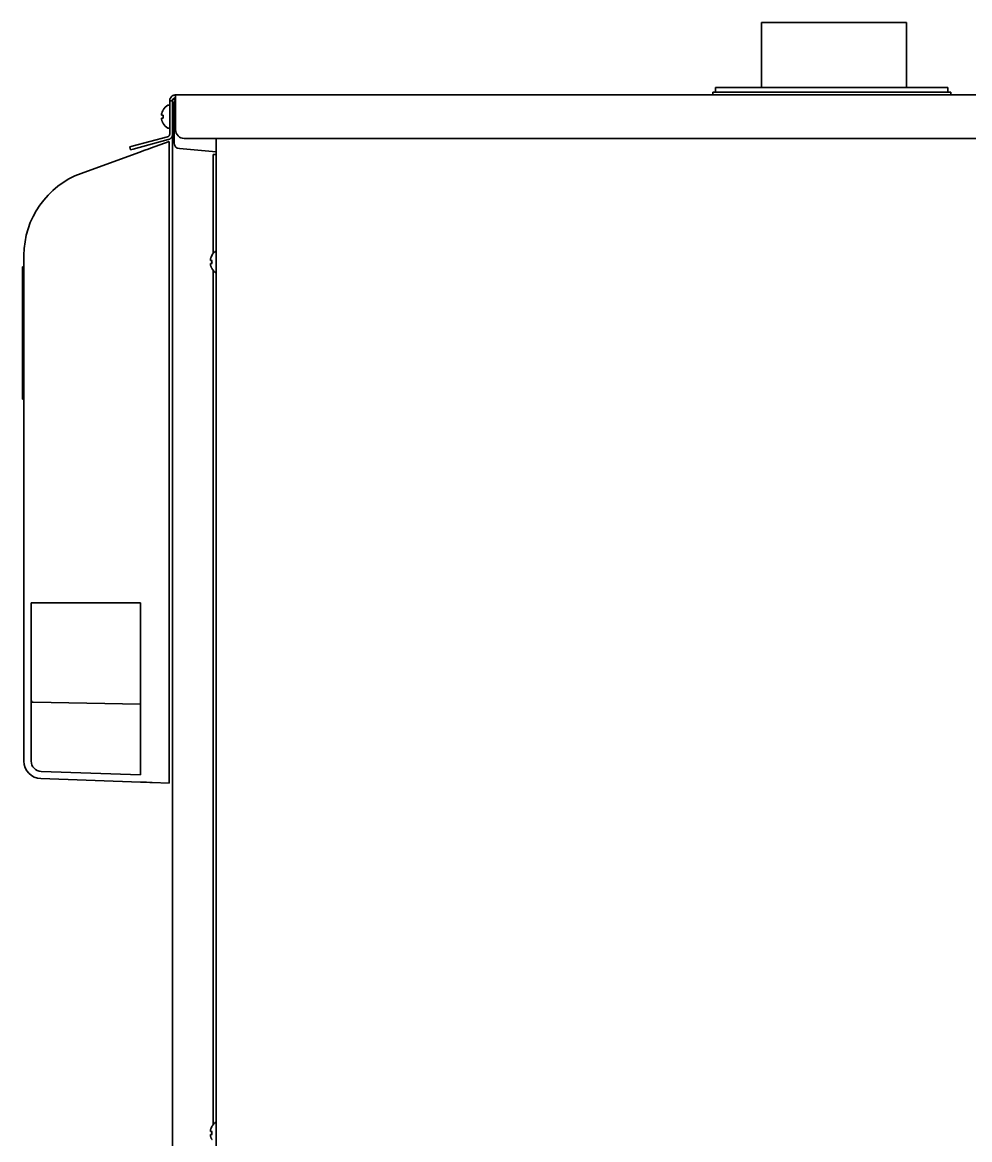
# Model space of a CAD drawing. Extents: x 5997 to 10491, y -672 to 3220.
# Drawn here: x 9464.7 to 9791, y 1560.5 to 1945.3 of the extents above; entities that cross this region are included whole.
import ezdxf

# ---------------------------------------------------------------- set-up
doc = ezdxf.new("R2010")
doc.units = 0
doc.header["$LTSCALE"] = 5
doc.layers.add('1', color=7, linetype='CONTINUOUS', true_color=0xffffff)

msp = doc.modelspace()

# ---------------------------------------------------------------- linework, layer by layer
at = {"layer": '1', "color": 7, "linetype": 'Continuous', "lineweight": 35}
for p, q in [((9719.27, 1945.33), (9763.87, 1945.33)), ((9719.27, 1945.33), (9719.27, 1922.82)), ((9719.27, 1945.33), (9769.27, 1945.33)), ((9719.27, 1945.33), (9719.27, 1922.82)), ((9769.27, 1922.82), (9769.27, 1945.33)), ((9517.47, 1920.33), (9517.47, 1918.22)), ((9517.47, 1920.33), (10353.47, 1920.33)), ((9743.47, 1921.33), (9702.47, 1921.33)), ((9702.47, 1921.33), (9702.47, 1920.33)), ((9743.47, 1921.33), (9702.47, 1921.33)), ((9702.47, 1921.33), (9702.47, 1920.33)), ((9703.47, 1922.83), (9743.47, 1922.83)), ((9703.47, 1922.83), (9703.47, 1921.33)), ((9703.47, 1922.83), (9743.47, 1922.83)), ((9703.47, 1922.83), (9703.47, 1921.33)), ((9743.47, 1922.83), (9744.66, 1922.83)), ((9743.47, 1922.83), (9783.47, 1922.83)), ((9784.47, 1921.33), (9743.47, 1921.33)), ((9783.47, 1921.33), (9783.47, 1922.83)), ((9784.47, 1920.33), (9784.47, 1921.33)), ((9515.27, 1916.83), (9515.07, 1916.83)), ((9515.47, 1906.86), (9515.47, 1918.33)), ((9515.47, 1918.33), (9516.47, 1918.33)), ((9516.47, 1918.83), (9517.47, 1918.83)), ((9516.47, 1395.13), (9516.47, 1918.83)), ((9516.97, 1917.29), (9516.97, 1908.57)), ((9517.47, 1918.22), (9517.47, 1908.32)), ((9513.19, 1915.13), (9513.23, 1915.13)), ((9513.23, 1910.53), (9513.19, 1910.53)), ((9515.07, 1908.83), (9515.27, 1908.83)), ((9514.73, 1905.89), (9502.57, 1902.64)), ((9514.99, 1904.93), (9502.83, 1901.67)), ((9516.97, 1908.57), (9516.97, 1903.83)), ((9520.47, 1905.33), (10350.67, 1905.33)), ((9531.47, 1902.97), (9531.47, 1905.33)), ((9501.73, 1902.41), (9502.57, 1902.64)), ((9501.98, 1901.44), (9501.73, 1902.41)), ((9502.83, 1901.67), (9501.98, 1901.44)), ((9504.82, 1900.52), (9506.9, 1901.28)), ((9506.9, 1901.28), (9507.99, 1901.68)), ((9507.99, 1901.68), (9508.83, 1901.98)), ((9508.83, 1901.98), (9515.27, 1904.33)), ((9515.27, 1904.33), (9515.27, 1902.22)), ((9515.27, 1902.22), (9515.27, 1685.32)), ((9518.8, 1901.83), (9531.47, 1900.73)), ((9531.47, 1373.93), (9531.47, 1902.96)), ((9485.01, 1893.31), (9504.82, 1900.52)), ((9530.47, 1897.83), (9530.47, 1899.83)), ((9530.47, 1899.83), (9531.47, 1899.83)), ((9530.47, 1897.83), (9530.47, 1865.77)), ((9465.27, 1690.87), (9465.27, 1865.12)), ((9529.99, 1865.13), (9530.03, 1865.13)), ((9465.27, 1861.11), (9464.71, 1861.11)), ((9530.03, 1860.53), (9529.99, 1860.53)), ((9530.47, 1859.87), (9530.47, 1565.79)), ((9464.77, 1846.27), (9464.71, 1846.27)), ((9464.71, 1830.38), (9464.77, 1830.38)), ((9464.71, 1815.54), (9465.27, 1815.54)), ((9467.77, 1745.39), (9505.44, 1745.39)), ((9467.77, 1690.87), (9467.77, 1745.39)), ((9505.44, 1745.39), (9505.44, 1686.17)), ((9468.47, 1711.14), (9505.41, 1710.5)), ((9505.44, 1686.17), (9471.15, 1687.37)), ((9505.44, 1683.67), (9471.06, 1684.87)), ((9507.52, 1683.6), (9505.44, 1683.67)), ((9508.61, 1683.56), (9507.52, 1683.6)), ((9509.44, 1683.53), (9508.61, 1683.56)), ((9515.27, 1683.33), (9509.44, 1683.53)), ((9515.27, 1685.32), (9515.27, 1683.33)), ((9529.99, 1565.13), (9530.03, 1565.13)), ((9530.03, 1560.53), (9529.99, 1560.53))]:
    msp.add_line(p, q, dxfattribs=at)
for centre, radius, start, end in [((9517.29, 1912.63), 4.8, 120.3012, 148.4186), ((9515.07, 1916.43), 0.4, 90, 120.3012), ((9515.27, 1916.43), 0.4, 60.0057, 90), ((9518.97, 1917.29), 2, 138.5918, 180), ((9516.97, 1912.83), 3.78, 172.3959, 179.9965), ((9516.97, 1912.83), 3.78, 180.0035, 187.6041), ((9517.29, 1913.03), 4.8, 211.5837, 239.6988), ((9515.07, 1909.23), 0.4, 239.6988, 270), ((9515.27, 1909.23), 0.4, 270, 299.9943), ((9518.97, 1903.83), 2, 180, 265), ((9495.27, 1865.12), 30, 110, 180), ((9534.09, 1862.63), 4.8, 123.082, 148.6273), ((9534.09, 1863.03), 4.8, 211.3727, 236.918), ((9468.49, 1711.86), 0.714, 180, 269), ((9471.27, 1690.87), 6, 180, 268), ((9471.27, 1690.87), 3.5, 180, 268), ((9534.09, 1562.63), 4.8, 123.082, 148.6273)]:
    msp.add_arc(centre, radius, start, end, dxfattribs=at)
msp.add_ellipse((9520.47, 1908.32), major_axis=(3, 0), ratio=0.99863, start_param=3.141593, end_param=4.712389, dxfattribs=at)
for points, knots in [([(9515.47, 1918.33), (9515.47, 1918.46), (9515.49, 1918.59), (9515.54, 1918.84), (9515.57, 1918.97), (9515.68, 1919.21), (9515.74, 1919.33), (9515.88, 1919.55), (9515.97, 1919.65), (9516.15, 1919.83), (9516.25, 1919.92), (9516.47, 1920.06), (9516.59, 1920.12), (9516.83, 1920.22), (9516.95, 1920.26), (9517.21, 1920.31), (9517.34, 1920.33), (9517.47, 1920.33)], [0, 0, 0, 0, 0.125, 0.125, 0.25, 0.25, 0.375, 0.375, 0.5, 0.5, 0.625, 0.625, 0.75, 0.75, 0.875, 0.875, 1, 1, 1, 1]), ([(9513.23, 1915.13), (9513.1, 1914.92), (9513, 1914.71), (9512.86, 1914.39), (9512.82, 1914.28), (9512.74, 1914.05), (9512.71, 1913.94), (9512.68, 1913.83)], [0, 0, 0, 0, 0.5, 0.5, 0.75, 0.75, 1, 1, 1, 1]), ([(9513.23, 1912.33), (9513.1, 1912.33), (9513, 1912.33), (9512.86, 1912.33), (9512.82, 1912.33), (9512.74, 1912.33), (9512.71, 1912.33), (9512.68, 1912.33)], [0, 0, 0, 0, 0.5, 0.5, 0.75, 0.75, 1, 1, 1, 1]), ([(9530.03, 1865.13), (9529.9, 1864.92), (9529.8, 1864.71), (9529.66, 1864.39), (9529.62, 1864.28), (9529.54, 1864.05), (9529.51, 1863.94), (9529.48, 1863.83)], [0, 0, 0, 0, 0.5, 0.5, 0.75, 0.75, 1, 1, 1, 1]), ([(9464.77, 1838.33), (9464.77, 1839.18), (9464.77, 1841), (9464.77, 1844.96), (9464.77, 1849.91), (9464.77, 1854.74), (9464.77, 1858.52), (9464.77, 1860.66), (9464.77, 1861.11), (9464.77, 1861.11)], [0, 0, 0, 0, 0.039868, 0.08468, 0.199141, 0.358834, 0.563212, 0.796172, 1, 1, 1, 1]), ([(9530.03, 1862.33), (9529.9, 1862.33), (9529.8, 1862.33), (9529.66, 1862.33), (9529.62, 1862.33), (9529.54, 1862.33), (9529.51, 1862.33), (9529.48, 1862.33)], [0, 0, 0, 0, 0.5, 0.5, 0.75, 0.75, 1, 1, 1, 1]), ([(9464.77, 1815.54), (9464.77, 1815.54), (9464.77, 1815.99), (9464.77, 1818.13), (9464.77, 1821.91), (9464.77, 1826.74), (9464.77, 1831.7), (9464.77, 1835.65), (9464.77, 1837.47), (9464.77, 1838.33)], [0, 0, 0, 0, 0.203828, 0.436788, 0.641166, 0.800859, 0.91532, 0.960132, 1, 1, 1, 1]), ([(9530.03, 1565.13), (9529.9, 1564.92), (9529.8, 1564.71), (9529.66, 1564.39), (9529.62, 1564.28), (9529.54, 1564.05), (9529.51, 1563.94), (9529.48, 1563.83)], [0, 0, 0, 0, 0.5, 0.5, 0.75, 0.75, 1, 1, 1, 1]), ([(9530.03, 1562.33), (9529.9, 1562.33), (9529.8, 1562.33), (9529.66, 1562.33), (9529.62, 1562.33), (9529.54, 1562.33), (9529.51, 1562.33), (9529.48, 1562.33)], [0, 0, 0, 0, 0.5, 0.5, 0.75, 0.75, 1, 1, 1, 1])]:
    msp.add_open_spline(points, degree=3, knots=knots, dxfattribs=at)
for points in [[(9516.47, 1918.33), (9516.47, 1918.38), (9516.48, 1918.48), (9516.52, 1918.64), (9516.58, 1918.78), (9516.66, 1918.92), (9516.76, 1919.04), (9516.88, 1919.14), (9517.02, 1919.22), (9517.16, 1919.28), (9517.32, 1919.32), (9517.42, 1919.33), (9517.47, 1919.33)], [(9512.68, 1913.83), (9512.67, 1913.8), (9512.67, 1913.75), (9512.66, 1913.68), (9512.66, 1913.6), (9512.66, 1913.53), (9512.66, 1913.46), (9512.67, 1913.4), (9512.67, 1913.35), (9512.68, 1913.33)], [(9512.68, 1913.33), (9512.69, 1913.33), (9512.72, 1913.33), (9512.77, 1913.33), (9512.83, 1913.33), (9512.89, 1913.33), (9512.96, 1913.33), (9513.03, 1913.33), (9513.12, 1913.33), (9513.19, 1913.33), (9513.23, 1913.33)], [(9512.68, 1912.33), (9512.67, 1912.3), (9512.67, 1912.25), (9512.66, 1912.18), (9512.66, 1912.11), (9512.66, 1912.04), (9512.66, 1911.97), (9512.67, 1911.9), (9512.67, 1911.85), (9512.68, 1911.83)], [(9512.68, 1911.83), (9512.69, 1911.77), (9512.72, 1911.66), (9512.77, 1911.5), (9512.83, 1911.34), (9512.89, 1911.19), (9512.96, 1911.04), (9513.03, 1910.88), (9513.12, 1910.71), (9513.19, 1910.59), (9513.23, 1910.53)], [(9515.47, 1906.86), (9515.47, 1906.81), (9515.47, 1906.72), (9515.43, 1906.57), (9515.38, 1906.44), (9515.31, 1906.31), (9515.22, 1906.19), (9515.12, 1906.09), (9515, 1906.01), (9514.87, 1905.94), (9514.78, 1905.91), (9514.73, 1905.89)], [(9516.47, 1906.86), (9516.47, 1906.79), (9516.46, 1906.64), (9516.43, 1906.43), (9516.37, 1906.22), (9516.29, 1906.01), (9516.19, 1905.82), (9516.06, 1905.64), (9515.92, 1905.47), (9515.76, 1905.33), (9515.59, 1905.19), (9515.4, 1905.08), (9515.2, 1904.99), (9515.06, 1904.95), (9514.99, 1904.93)], [(9529.48, 1863.83), (9529.47, 1863.8), (9529.47, 1863.75), (9529.46, 1863.68), (9529.46, 1863.61), (9529.46, 1863.54), (9529.46, 1863.47), (9529.47, 1863.4), (9529.47, 1863.35), (9529.48, 1863.33)], [(9529.48, 1863.33), (9529.49, 1863.33), (9529.52, 1863.33), (9529.57, 1863.33), (9529.63, 1863.33), (9529.69, 1863.33), (9529.76, 1863.33), (9529.83, 1863.33), (9529.92, 1863.33), (9529.99, 1863.33), (9530.03, 1863.33)], [(9530.03, 1863.33), (9530.01, 1863.16), (9529.98, 1862.83), (9530.01, 1862.49), (9530.03, 1862.33)], [(9529.48, 1862.33), (9529.47, 1862.3), (9529.47, 1862.25), (9529.46, 1862.18), (9529.46, 1862.1), (9529.46, 1862.03), (9529.46, 1861.96), (9529.47, 1861.9), (9529.47, 1861.85), (9529.48, 1861.83)], [(9529.48, 1861.83), (9529.49, 1861.77), (9529.52, 1861.66), (9529.57, 1861.5), (9529.63, 1861.34), (9529.69, 1861.19), (9529.76, 1861.04), (9529.83, 1860.88), (9529.92, 1860.71), (9529.99, 1860.59), (9530.03, 1860.53)], [(9529.48, 1563.83), (9529.47, 1563.8), (9529.47, 1563.75), (9529.46, 1563.68), (9529.46, 1563.61), (9529.46, 1563.54), (9529.46, 1563.47), (9529.47, 1563.4), (9529.47, 1563.35), (9529.48, 1563.33)], [(9529.48, 1562.33), (9529.47, 1562.3), (9529.47, 1562.25), (9529.46, 1562.18), (9529.46, 1562.1), (9529.46, 1562.03), (9529.46, 1561.96), (9529.47, 1561.9), (9529.47, 1561.85), (9529.48, 1561.83)], [(9529.48, 1563.33), (9529.49, 1563.33), (9529.52, 1563.33), (9529.57, 1563.33), (9529.63, 1563.33), (9529.69, 1563.33), (9529.76, 1563.33), (9529.83, 1563.33), (9529.92, 1563.33), (9529.99, 1563.33), (9530.03, 1563.33)], [(9530.03, 1563.33), (9530.01, 1563.16), (9529.98, 1562.83), (9530.01, 1562.49), (9530.03, 1562.33)], [(9529.48, 1561.83), (9529.49, 1561.77), (9529.52, 1561.66), (9529.57, 1561.5), (9529.63, 1561.34), (9529.69, 1561.19), (9529.76, 1561.04), (9529.83, 1560.88), (9529.92, 1560.71), (9529.99, 1560.59), (9530.03, 1560.53)]]:
    msp.add_open_spline(points, degree=3, dxfattribs=at)

doc.saveas('drawing.dxf')
